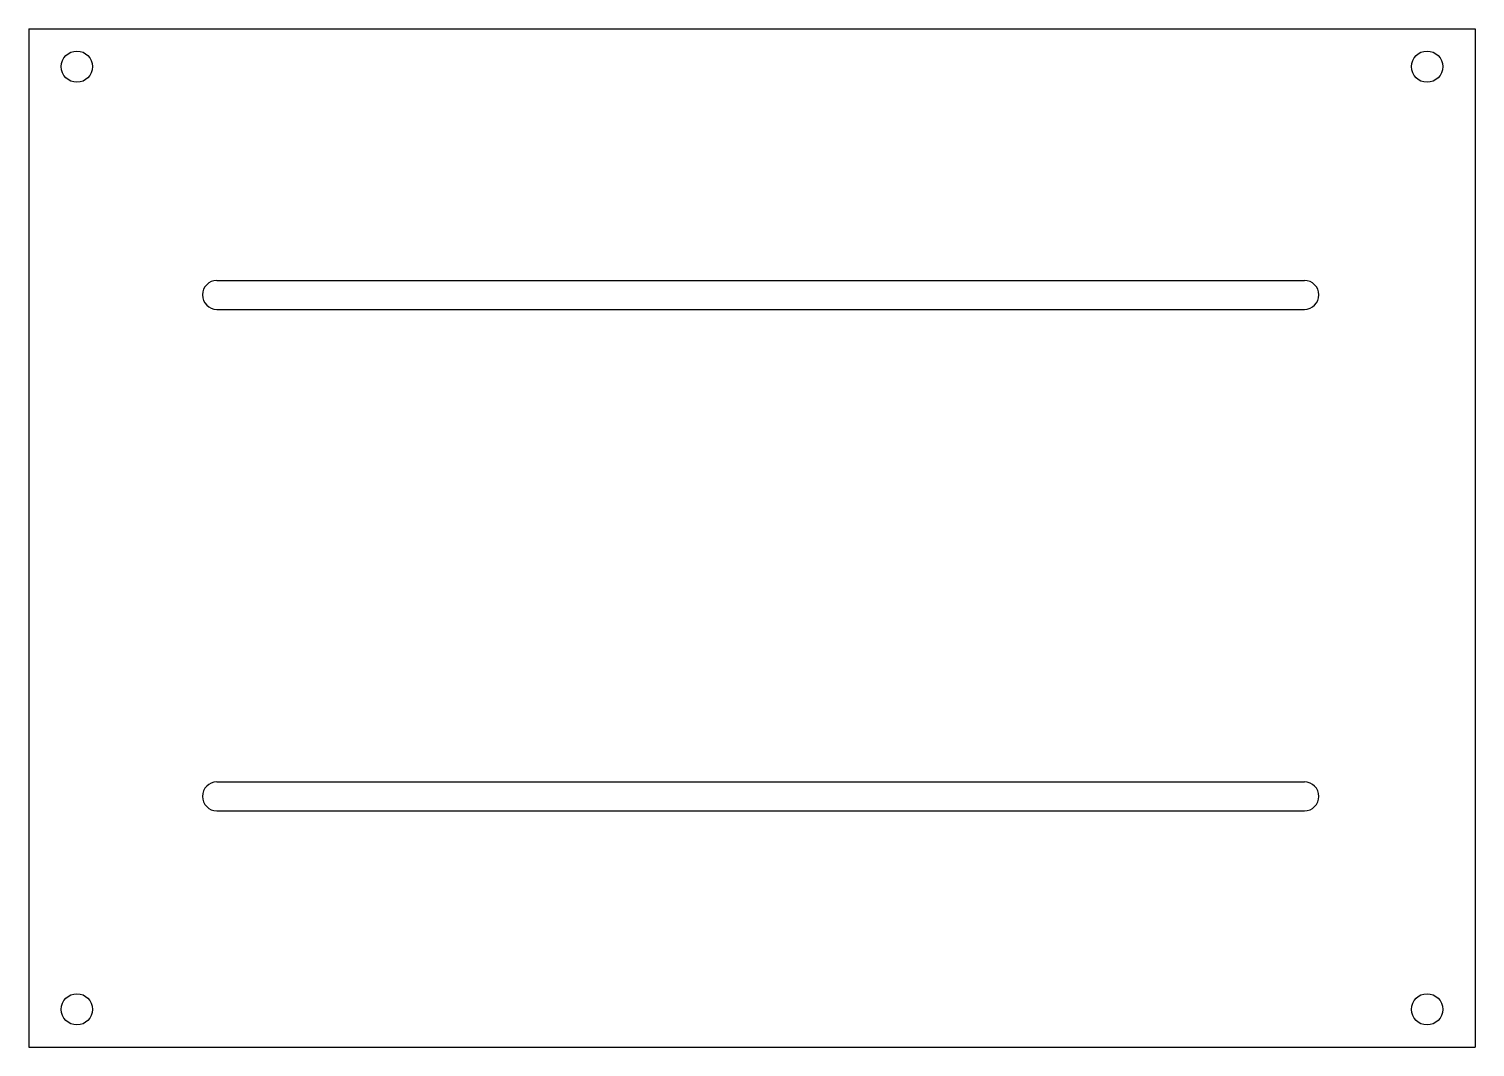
# Model space of a CAD drawing. Extents: x -2.85 to 3.4, y -0.57 to 3.83.
import ezdxf

# ---------------------------------------------------------------- set-up
doc = ezdxf.new("R2010")
doc.units = 0
doc.header["$MEASUREMENT"] = 0
doc.layers.add('MODELSKETCH_VISIBLE', color=7, linetype='CONTINUOUS')

msp = doc.modelspace()

# ---------------------------------------------------------------- linework, layer by layer
at = {"layer": 'MODELSKETCH_VISIBLE'}
for p, q in [((-2.8504, 3.8325), (3.3996, 3.8325)), ((-2.8504, 3.8325), (-2.8504, -0.5675)), ((3.3996, 3.8325), (3.3996, -0.5675)), ((-2.038, 2.7455), (2.662, 2.7455)), ((-2.038, 2.6205), (2.662, 2.6205)), ((-2.038, 0.5785), (2.662, 0.5785)), ((-2.038, 0.4535), (2.662, 0.4535)), ((-2.8504, -0.5675), (3.3996, -0.5675))]:
    msp.add_line(p, q, dxfattribs=at)
for centre in [(-2.6429, 3.6695), (3.1921, 3.6695), (-2.6429, -0.4045), (3.1921, -0.4045)]:
    msp.add_circle(centre, 0.0675, dxfattribs=at)
for centre, start, end in [((-2.038, 2.683), 90, 270), ((2.662, 2.683), 270, 90), ((-2.038, 0.516), 90, 270), ((2.662, 0.516), 270, 90)]:
    msp.add_arc(centre, 0.0625, start, end, dxfattribs=at)

doc.saveas('drawing.dxf')
